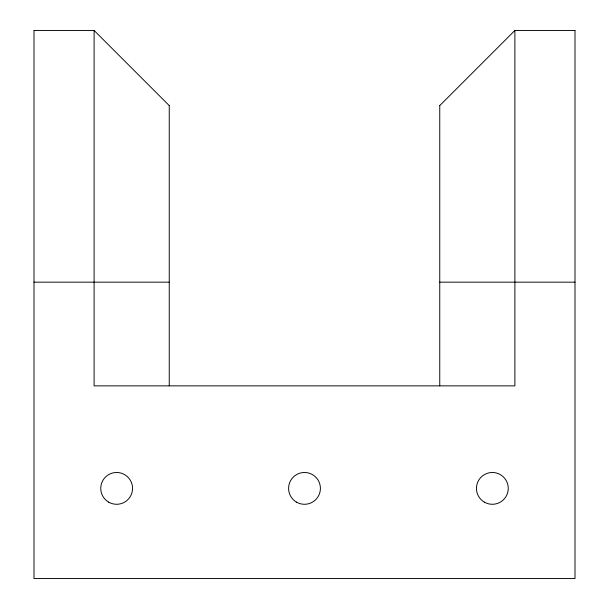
<?xml version="1.0" encoding="UTF-8"?>
<svg xmlns="http://www.w3.org/2000/svg" width="609" height="609" viewBox="0 0 609 609"><rect width="100%" height="100%" fill="white"/><g stroke="black" fill="none" stroke-linecap="round" stroke-linejoin="round"><path stroke-width="0.91" d="M439.751 105.593L514.894 30.45L575.003 30.45M33.997 30.45L94.106 30.45L169.249 105.593M33.997 282.165L169.249 282.165M439.751 282.165L575.003 282.165M575.003 30.617L575.003 578.55L33.997 578.55L33.997 30.617M514.894 30.617L514.894 385.862L94.106 385.862L94.106 30.617M439.751 105.707L439.751 385.862M169.249 105.707L169.249 385.862M108.699 502.159A15.91 15.91 0 0 0 132.556 488.38A15.91 15.91 0 0 0 108.699 474.609A15.91 15.91 0 0 0 108.699 502.159M484.399 502.159A15.91 15.91 0 0 0 508.256 488.38A15.91 15.91 0 0 0 484.399 474.609A15.91 15.91 0 0 0 484.399 502.159M296.545 502.159A15.91 15.91 0 0 0 320.41 488.38A15.91 15.91 0 0 0 296.545 474.609A15.91 15.91 0 0 0 296.545 502.159"/></g></svg>
